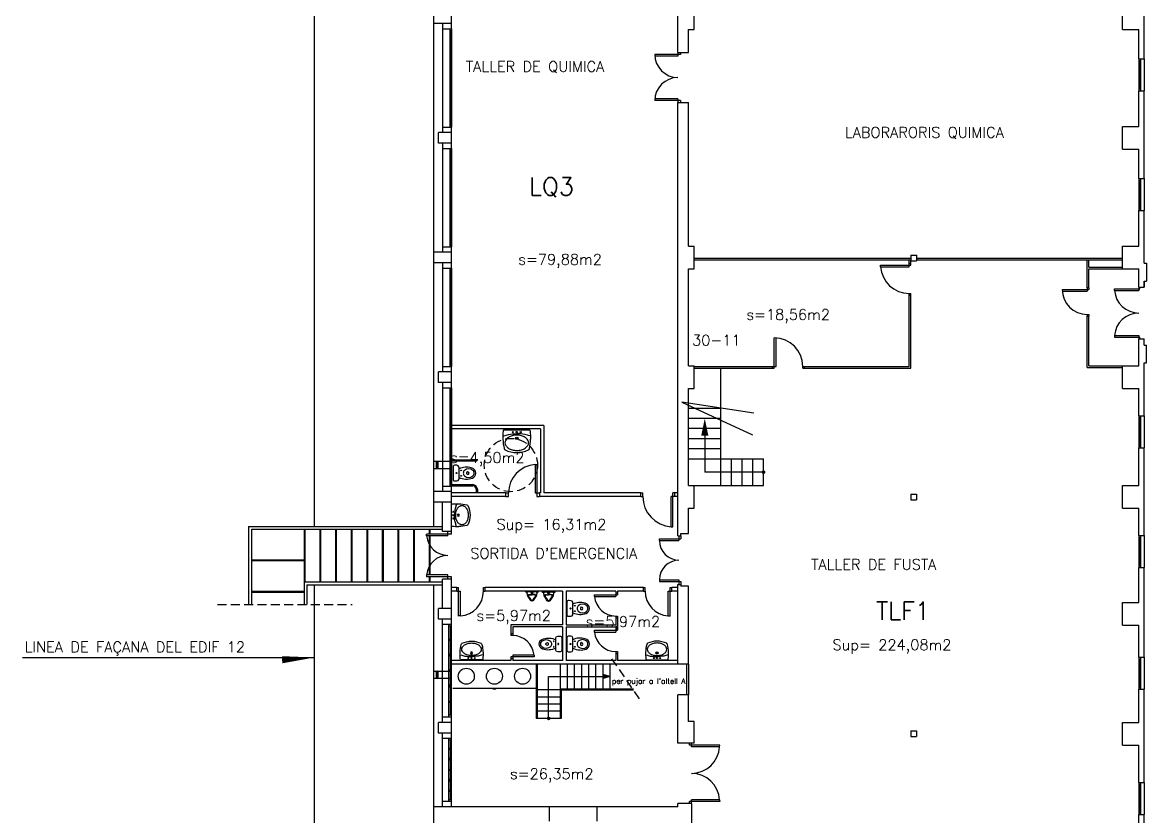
# Model space of a CAD drawing. Extents: x 546 to 754, y 37 to 203.
# Drawn here: x 721.94 to 753.56, y 60.75 to 83.08 of the extents above; entities that cross this region are included whole.
import ezdxf

# ---------------------------------------------------------------- set-up
doc = ezdxf.new("R2010")
doc.units = 0
doc.header["$MEASUREMENT"] = 0
doc.linetypes.add('CONTINUA', pattern=[0])
doc.linetypes.add('RAYITAS', pattern=[0.375, 0.25, -0.125])
doc.layers.get('0').update_dxf_attribs({"linetype": 'CONTINUOUS'})
for name, color, linetype in [('ESCA', 4, 'CONTINUOUS'), ('MURO', 1, 'CONTINUOUS'), ('PILA', 6, 'CONTINUOUS'), ('PUER', 5, 'CONTINUOUS'), ('SANI', 4, 'CONTINUOUS'), ('SUP', 7, 'CONTINUOUS'), ('TABI', 3, 'CONTINUOUS'), ('TEXT', 7, 'CONTINUOUS'), ('VENT', 2, 'CONTINUOUS')]:
    doc.layers.add(name, color=color, linetype=linetype)
doc.styles.add('ROMANS8', font='simplex.shx')
doc.styles.add('SIMPLEX', font='simplex.shx')
doc.styles.add('SIMPLEX8', font='simplex.shx')
doc.styles.get("Standard").update_dxf_attribs({"font": 'simplex.shx'})

# ---------------------------------------------------------------- blocks, each defined once
blk = doc.blocks.new('SANLH075')
blk.add_line((0.334, 0), (-0.334, 0))
at = {"linetype": 'CONTINUA'}
for points in [[(-0.328, -0.15, -0.046871), (-0.208, -0.115, -0.04674), (0, -0.095, -0.04674)], [(0.328, -0.15, 0.046871), (0.208, -0.115, 0.04674), (0, -0.095, 0.04674)]]:
    blk.add_lwpolyline(points, format="xyb", dxfattribs=at)
blk.add_lwpolyline([(0.3, -0.323, 0.143515), (0.279, -0.254, 0.107177), (0.212, -0.186, 0.078184), (0.119, -0.145, 0.065457), (0, -0.129, 0.065457), (-0.119, -0.145, 0.078184), (-0.212, -0.186, 0.107177), (-0.279, -0.254, 0.143515), (-0.3, -0.323, 0.143515), (-0.279, -0.392, 0.107177), (-0.212, -0.46, 0.078184), (-0.119, -0.501, 0.065457), (0, -0.516, 0.065457), (0.119, -0.501, 0.078184), (0.212, -0.46, 0.107177), (0.279, -0.392, 0.143515)], format="xyb", close=True, dxfattribs=at)
for centre, radius in [((-0.1, -0.053), 0.015), ((0, -0.21), 0.0334), ((0, -0.21), 0.023), ((0, -0.053), 0.0175), ((0.1, -0.053), 0.015)]:
    blk.add_circle(centre, radius, dxfattribs=at)
for centre, radius, start, end in [((1.262, -0.181), 1.616, 174.5273, 181.7891), ((0.773, -0.196), 1.126, 181.7891, 194.0857), ((-0.302, -0.031), 0.0444, 135.4706, 174.5273), ((-0.773, -0.196), 1.126, 345.9143, 358.2109), ((0.302, -0.031), 0.0444, 5.4727, 44.5294), ((-1.262, -0.181), 1.616, 358.2109, 5.4727), ((-0.264, -0.458), 0.0565, 192.4343, 236.2242), ((0, 0.131), 0.702, 245.0753, 294.9247), ((0.264, -0.458), 0.0565, 303.7758, 347.5657)]:
    blk.add_arc(centre, radius, start, end, dxfattribs=at)
blk = doc.blocks.new('SANIA045')
blk.add_lwpolyline([(-0.176, -0.001, 0.467994), (-0.22, -0.062), (-0.219, -0.11, 0.362266), (-0.177, -0.168, 0.003061), (-0.12, -0.17, 0.200943), (-0.14, -0.545, 0.287945), (0, -0.64, 0.345667), (0.15, -0.513, 0.183095), (0.12, -0.17, 0.003061), (0.177, -0.168, 0.362197), (0.219, -0.11), (0.22, -0.062, 0.467968), (0.176, -0.001), (0, 0), (-0.176, -0.001)], format="xyb", close=True)
for centre, radius in [((-0.077, -0.228), 0.01), ((0, -0.101), 0.015), ((0, -0.101), 0.015), ((0.077, -0.228), 0.01)]:
    blk.add_circle(centre, radius)
for centre, radius, start, end in [((0.048, 4.524), 4.697, 267.947, 269.4107), ((0.004, -0.404), 0.115, 91.7437, 134.6177), ((-0.048, 4.524), 4.697, 270.5893, 272.0531), ((-0.004, -0.404), 0.115, 45.3823, 88.2563), ((0.056, -0.442), 0.179, 137.9157, 221.6581), ((0.003, -0.483), 0.113, 224.1157, 268.6031), ((-0.007, -0.416), 0.0338, 116.4439, 162.0713), ((0.004, -0.409), 0.0434, 175.6422, 265.2374), ((0.012, -0.499), 0.118, 95.6646, 106.8515), ((-0.012, -0.499), 0.118, 73.1485, 84.3354), ((-0.004, -0.409), 0.0434, 274.7626, 4.3578), ((-0.003, -0.483), 0.113, 271.3969, 315.8843), ((0.007, -0.416), 0.0338, 17.9287, 63.5561), ((-0.056, -0.442), 0.179, 318.3419, 42.0843)]:
    blk.add_arc(centre, radius, start, end)
blk.add_attdef('CODIGO', (-0.009, -0.013), '', height=0.000001)
blk = doc.blocks.new('012306')
for p, q in [((-0.115, -0.02), (-0.144, -0.02)), ((-0.085, -0.086), (0, -0.086)), ((-0.07, -0.089), (0, -0.089)), ((-0.03, -0.224), (-0.027, -0.23)), ((0.085, -0.086), (0, -0.086)), ((0.07, -0.089), (0, -0.089)), ((0.03, -0.224), (0.027, -0.23)), ((0.144, -0.02), (0.115, -0.02)), ((0.144, -0.02), (0.141, -0.021))]:
    blk.add_line(p, q)
blk.add_lwpolyline([(0.141, -0.021, 0.380597), (0.135, -0.033, -0.047398), (0.119, -0.129, -0.115823), (0.112, -0.143, 0.053903), (0.04, -0.25, -0.250164), (0, -0.27, -0.250164), (-0.04, -0.25, 0.053903), (-0.112, -0.143, -0.115823), (-0.119, -0.129, -0.047398), (-0.135, -0.033, 0.380597), (-0.141, -0.021), (-0.144, -0.02), (-0.172, -0.02), (-0.172, 0), (0, 0), (0.172, 0), (0.172, -0.02), (0.144, -0.02)], format="xyb")
for centre, radius, start, end in [((-0.085, -0.121), 0.0355, 90, 191.9125), ((0.379, 0.004), 0.515, 194.94, 195.3873), ((-0.07, -0.119), 0.0303, 90, 214.9094), ((-0.289, -0.349), 0.288, 25.8844, 47.6494), ((0, -0.045), 0.0308, 90, 270), ((-0.001, -0.223), 0.0274, 196.6079, 272.0481), ((0, -0.045), 0.02, 90, 270), ((0, -0.045), 0.0112, 90, 270), ((0, -0.045), 0.0308, 270, 90), ((0, -0.045), 0.02, 270, 90), ((0, -0.045), 0.0112, 270, 90), ((0.001, -0.223), 0.0274, 267.9519, 343.3921), ((0.289, -0.349), 0.288, 132.3506, 154.1156), ((0.07, -0.119), 0.0303, 325.0906, 90), ((0.085, -0.121), 0.0355, 348.0875, 90), ((-0.379, 0.004), 0.515, 344.6127, 345.06)]:
    blk.add_arc(centre, radius, start, end)

msp = doc.modelspace()

# ---------------------------------------------------------------- linework, layer by layer
for p, q in [((733.505, 70.74), (734.005, 70.74)), ((733.505, 70.54), (734.005, 70.54)), ((733.571, 70.74), (733.571, 70.54)), ((733.619, 70.64), (733.573, 70.64)), ((733.619, 70.74), (733.619, 70.54)), ((733.505, 64.84), (734.005, 64.84)), ((733.571, 64.84), (733.571, 64.64)), ((733.619, 64.84), (733.619, 64.64)), ((733.505, 64.64), (734.005, 64.64)), ((733.619, 64.74), (733.573, 64.74))]:
    msp.add_line(p, q)
for points in [[(733.596, 70.74, 0.228925), (733.591, 70.737, 0.088517), (733.584, 70.725, 0.045579), (733.581, 70.71, 0.03383), (733.579, 70.69, 0.03383), (733.581, 70.669, 0.045579), (733.584, 70.654, 0.088517), (733.591, 70.642, 0.228925), (733.596, 70.64, 0.228925), (733.601, 70.642, 0.088517), (733.607, 70.654, 0.045579), (733.611, 70.669, 0.03383), (733.612, 70.69, 0.03383), (733.611, 70.71, 0.045579), (733.607, 70.725, 0.088517), (733.601, 70.737, 0.228925)], [(733.596, 70.54, -0.228925), (733.591, 70.542, -0.088517), (733.584, 70.554, -0.045579), (733.581, 70.569, -0.03383), (733.579, 70.59, -0.03383), (733.581, 70.61, -0.045579), (733.584, 70.625, -0.088517), (733.591, 70.637, -0.228925), (733.596, 70.64, -0.228925), (733.601, 70.637, -0.088517), (733.607, 70.625, -0.045579), (733.611, 70.61, -0.03383), (733.612, 70.59, -0.03383), (733.611, 70.569, -0.045579), (733.607, 70.554, -0.088517), (733.601, 70.542, -0.228925)], [(733.596, 64.84, 0.228925), (733.591, 64.837, 0.088517), (733.584, 64.825, 0.045579), (733.581, 64.81, 0.03383), (733.579, 64.79, 0.03383), (733.581, 64.769, 0.045579), (733.584, 64.754, 0.088517), (733.591, 64.742, 0.228925), (733.596, 64.74, 0.228925), (733.601, 64.742, 0.088517), (733.607, 64.754, 0.045579), (733.611, 64.769, 0.03383), (733.612, 64.79, 0.03383), (733.611, 64.81, 0.045579), (733.607, 64.825, 0.088517), (733.601, 64.837, 0.228925)], [(733.596, 64.64, -0.228925), (733.591, 64.642, -0.088517), (733.584, 64.654, -0.045579), (733.581, 64.669, -0.03383), (733.579, 64.69, -0.03383), (733.581, 64.71, -0.045579), (733.584, 64.725, -0.088517), (733.591, 64.737, -0.228925), (733.596, 64.74, -0.228925), (733.601, 64.737, -0.088517), (733.607, 64.725, -0.045579), (733.611, 64.71, -0.03383), (733.612, 64.69, -0.03383), (733.611, 64.669, -0.045579), (733.607, 64.654, -0.088517), (733.601, 64.642, -0.228925)]]:
    msp.add_lwpolyline(points, format="xyb", close=True)
at = {"layer": 'ESCA'}
for p, q in [((741.585, 70.06), (741.585, 73.36)), ((740.489, 72.405), (742.476, 71.481)), ((742.512, 72.097), (740.489, 72.405)), ((741.585, 72.226), (740.675, 72.226)), ((741.585, 71.943), (740.675, 71.943)), ((741.585, 71.66), (740.675, 71.66)), ((741.13, 71.66), (741.13, 70.435)), ((741.585, 71.376), (740.675, 71.376)), ((741.585, 71.093), (740.675, 71.093)), ((740.675, 70.81), (742.785, 70.81)), ((741.885, 70.06), (741.885, 70.81)), ((742.185, 70.06), (742.185, 70.81)), ((742.485, 70.06), (742.485, 70.81)), ((742.785, 70.06), (742.785, 70.81)), ((742.785, 70.435), (741.13, 70.435)), ((740.835, 70.06), (742.785, 70.06)), ((728.3, 68.91), (733.755, 68.91)), ((728.3, 68.91), (728.3, 66.718)), ((728.38, 68.83), (733.755, 68.83)), ((728.38, 68.83), (728.38, 66.718)), ((729.86, 68.83), (729.86, 67.35)), ((729.88, 68.83), (729.88, 67.35)), ((730.3, 68.83), (730.3, 67.35)), ((730.32, 68.83), (730.32, 67.35)), ((730.74, 68.83), (730.74, 67.35)), ((730.76, 68.83), (730.76, 67.35)), ((731.18, 68.83), (731.18, 67.35)), ((731.2, 68.83), (731.2, 67.35)), ((731.62, 68.83), (731.62, 67.35)), ((731.64, 68.83), (731.64, 67.35)), ((732.06, 68.83), (732.06, 67.35)), ((732.08, 68.83), (732.08, 67.35)), ((732.5, 68.83), (732.5, 67.35)), ((732.52, 68.83), (732.52, 67.35)), ((732.94, 68.83), (732.94, 67.35)), ((732.96, 68.83), (732.96, 67.35)), ((733.38, 68.83), (733.38, 68.695)), ((733.38, 68.645), (733.38, 67.545)), ((733.4, 68.83), (733.4, 68.695)), ((733.4, 68.645), (733.4, 67.545)), ((728.38, 67.967), (729.86, 67.967)), ((728.38, 67.947), (729.86, 67.947)), ((728.38, 67.947), (729.86, 67.947)), ((729.86, 67.35), (733.755, 67.35)), ((729.86, 67.35), (729.86, 66.718)), ((733.38, 67.495), (733.38, 67.35)), ((733.4, 67.495), (733.4, 67.35)), ((728.38, 67.085), (729.86, 67.085)), ((728.38, 67.065), (729.86, 67.065)), ((729.94, 67.27), (733.755, 67.27)), ((729.94, 67.27), (729.94, 66.718)), ((736.389, 65.04), (736.389, 63.51)), ((736.419, 65.04), (736.419, 63.51)), ((737.059, 65.04), (737.059, 64.34)), ((737.259, 65.04), (737.259, 64.34)), ((737.459, 65.04), (737.459, 64.34)), ((737.659, 65.04), (737.659, 64.34)), ((737.859, 65.04), (737.859, 64.34)), ((738.059, 65.04), (738.059, 64.34)), ((738.259, 65.04), (738.259, 64.34)), ((738.459, 65.04), (738.459, 64.34)), ((736.739, 63.51), (736.739, 64.69)), ((736.739, 64.69), (738.273, 64.69)), ((738.459, 64.69), (738.273, 64.75)), ((738.273, 64.75), (738.273, 64.629)), ((738.459, 64.69), (738.273, 64.629)), ((737.059, 64.31), (736.419, 64.31)), ((737.059, 64.34), (737.059, 63.51)), ((737.059, 64.34), (739.123, 64.34)), ((737.089, 64.31), (739.123, 64.31)), ((737.089, 64.31), (737.089, 63.51)), ((737.059, 64.11), (736.419, 64.11)), ((737.059, 63.91), (736.419, 63.91)), ((737.059, 63.71), (736.419, 63.71)), ((737.089, 63.51), (736.389, 63.51))]:
    msp.add_line(p, q, dxfattribs=at)
at = {"layer": 'ESCA', "linetype": 'RAYITAS'}
for p, q in [((727.427, 66.718), (731.211, 66.718)), ((739.296, 64.059), (738.453, 65.279))]:
    msp.add_line(p, q, dxfattribs=at)
at = {"layer": 'ESCA'}
msp.add_lwpolyline([(741.13, 71.943, 0, 0.2, 0), (741.13, 71.463, 0.2, 0.2, 0)], format="xyseb", dxfattribs=at)
at = {"layer": 'ESCA', "const_width": 0.05}
for points in [[(742.76, 70.435, 1), (742.81, 70.435, 1)], [(736.714, 63.51, 1), (736.764, 63.51, 1)]]:
    msp.add_lwpolyline(points, format="xyb", close=True, dxfattribs=at)
at = {"layer": 'ESCA'}
msp.add_solid([(738.273, 64.75), (738.273, 64.629), (738.459, 64.69)], dxfattribs=at)
at = {"layer": 'MURO'}
for p, q in [((730.155, 68.92), (730.155, 104.761)), ((733.505, 68.91), (733.505, 104.31)), ((740.375, 82.232), (740.375, 87.485)), ((753.485, 82.06), (753.485, 84.52)), ((734.005, 82.9), (734.005, 83.5)), ((740.835, 82.88), (740.835, 83.52)), ((752.875, 82.88), (752.875, 83.52)), ((734.005, 83.05), (733.505, 83.05)), ((733.755, 83.05), (733.755, 82.9)), ((733.755, 82.9), (734.005, 82.9)), ((740.675, 82.232), (740.675, 82.88)), ((740.675, 82.88), (740.835, 82.88)), ((752.875, 82.88), (753.335, 82.88)), ((753.335, 82.06), (753.335, 82.88)), ((740.375, 82.232), (740.675, 82.232)), ((753.335, 82.06), (753.485, 82.06)), ((753.335, 80.155), (753.335, 81.16)), ((753.335, 81.16), (753.485, 81.16)), ((753.485, 78.69), (753.485, 81.16)), ((740.375, 80.832), (740.675, 80.832)), ((740.375, 68.64), (740.375, 80.832)), ((740.675, 76.79), (740.675, 80.832)), ((733.755, 80.135), (734.005, 80.135)), ((733.755, 80.135), (733.755, 79.985)), ((734.005, 79.535), (734.005, 80.135)), ((752.875, 79.515), (752.875, 80.155)), ((752.875, 80.155), (753.335, 80.155)), ((733.645, 79.685), (733.645, 79.985)), ((734.005, 79.985), (733.645, 79.985)), ((734.005, 79.685), (733.645, 79.685)), ((733.755, 79.685), (733.755, 79.535)), ((733.755, 79.535), (734.005, 79.535)), ((752.875, 79.515), (753.335, 79.515)), ((753.335, 78.69), (753.335, 79.515)), ((753.335, 78.69), (753.485, 78.69)), ((753.335, 76.79), (753.335, 77.79)), ((753.335, 77.79), (753.485, 77.79)), ((753.485, 76.31), (753.485, 77.79)), ((734.005, 76.62), (733.505, 76.62)), ((733.755, 76.77), (734.005, 76.77)), ((733.755, 76.77), (733.755, 76.62)), ((734.005, 76.17), (734.005, 76.77)), ((740.675, 76.79), (740.835, 76.79)), ((740.835, 76.15), (740.835, 76.79)), ((752.875, 76.15), (752.875, 76.79)), ((752.875, 76.79), (753.335, 76.79)), ((734.005, 76.32), (733.505, 76.32)), ((733.755, 76.32), (733.755, 76.17)), ((753.485, 76.31), (753.555, 76.31)), ((753.555, 76.31), (753.555, 75.81)), ((733.755, 76.17), (734.005, 76.17)), ((740.675, 73.425), (740.675, 76.15)), ((740.675, 76.15), (740.835, 76.15)), ((752.875, 76.15), (753.335, 76.15)), ((753.335, 75.64), (753.335, 76.15)), ((753.335, 75.64), (753.485, 75.64)), ((753.485, 75.64), (753.485, 75.81)), ((753.485, 75.81), (753.555, 75.81)), ((753.485, 75.81), (753.485, 75.64)), ((753.335, 73.425), (753.335, 74.18)), ((753.335, 74.18), (753.485, 74.18)), ((753.485, 74.01), (753.485, 74.18)), ((753.485, 74.01), (753.555, 74.01)), ((753.555, 73.51), (753.555, 74.01)), ((733.755, 73.405), (733.755, 73.255)), ((733.755, 73.405), (734.005, 73.405)), ((734.005, 72.805), (734.005, 73.405)), ((740.675, 73.425), (740.835, 73.425)), ((740.835, 72.785), (740.835, 73.425)), ((752.875, 72.785), (752.875, 73.425)), ((752.875, 73.425), (753.335, 73.425)), ((753.485, 72.02), (753.485, 73.51)), ((753.485, 73.51), (753.555, 73.51)), ((733.645, 72.955), (733.645, 73.255)), ((734.005, 73.255), (733.645, 73.255)), ((734.005, 73.255), (733.645, 73.255)), ((734.005, 72.955), (733.645, 72.955)), ((733.755, 72.955), (733.755, 72.805)), ((733.755, 72.805), (734.005, 72.805)), ((740.675, 70.06), (740.675, 72.785)), ((740.675, 72.785), (740.835, 72.785)), ((752.875, 72.785), (753.335, 72.785)), ((753.335, 72.02), (753.335, 72.785)), ((753.335, 72.02), (753.485, 72.02)), ((753.335, 70.06), (753.335, 71.12)), ((753.335, 71.12), (753.485, 71.12)), ((753.485, 68.65), (753.485, 71.12)), ((734.005, 69.89), (733.505, 69.89)), ((734.005, 69.89), (733.645, 69.89)), ((734.005, 69.89), (733.645, 69.89)), ((733.755, 70.04), (733.755, 69.89)), ((733.755, 70.04), (734.005, 70.04)), ((734.005, 68.765), (734.005, 70.04)), ((740.675, 70.06), (740.835, 70.06)), ((740.835, 69.42), (740.835, 70.06)), ((752.875, 70.06), (753.335, 70.06)), ((752.875, 69.42), (752.875, 70.06)), ((734.005, 69.59), (733.505, 69.59)), ((733.755, 68.765), (733.755, 69.59)), ((740.675, 68.71), (740.675, 69.42)), ((740.675, 69.42), (740.835, 69.42)), ((752.875, 69.42), (753.335, 69.42)), ((753.335, 68.65), (753.335, 69.42)), ((734.005, 68.765), (733.755, 68.765)), ((740.375, 68.64), (740.455, 68.64)), ((740.455, 68.71), (740.675, 68.71)), ((740.455, 68.64), (740.455, 68.71)), ((753.335, 68.65), (753.485, 68.65)), ((753.335, 66.77), (753.335, 67.75)), ((753.335, 67.75), (753.485, 67.75)), ((753.485, 65.23), (753.485, 67.75)), ((733.755, 66.6), (733.755, 67.425)), ((734.005, 67.425), (733.755, 67.425)), ((734.005, 66.15), (734.005, 67.425)), ((730.155, 59.953), (730.155, 67.27)), ((733.505, 61.025), (733.505, 67.27)), ((740.375, 65.04), (740.375, 67.28)), ((740.375, 67.28), (740.455, 67.28)), ((740.455, 67.28), (740.455, 67.225)), ((740.675, 67.225), (740.455, 67.225)), ((740.675, 65.04), (740.675, 67.225)), ((752.875, 66.13), (752.875, 66.77)), ((752.875, 66.77), (753.335, 66.77)), ((734.005, 66.6), (733.645, 66.6)), ((733.645, 66.3), (733.645, 66.6)), ((734.005, 66.3), (733.645, 66.3)), ((733.755, 66.15), (733.755, 66.3)), ((734.005, 66.15), (733.755, 66.15)), ((752.875, 66.13), (753.335, 66.13)), ((753.335, 65.23), (753.335, 66.13)), ((753.335, 65.23), (753.485, 65.23)), ((740.675, 65.039), (740.375, 65.039)), ((753.335, 63.4), (753.335, 64.33)), ((753.335, 64.33), (753.485, 64.33)), ((753.485, 61.71), (753.485, 64.33)), ((740.375, 62.81), (740.375, 64.175)), ((740.675, 64.175), (740.375, 64.175)), ((740.675, 63.42), (740.675, 64.175)), ((733.755, 63.4), (733.755, 63.55)), ((734.005, 63.55), (733.755, 63.55)), ((734.005, 62.95), (734.005, 63.55)), ((734.005, 63.4), (733.645, 63.4)), ((733.645, 63.1), (733.645, 63.4)), ((740.835, 63.42), (740.675, 63.42)), ((740.835, 62.81), (740.835, 63.42)), ((752.875, 62.76), (752.875, 63.4)), ((752.875, 63.4), (753.335, 63.4)), ((734.005, 63.1), (733.645, 63.1)), ((733.755, 62.95), (733.755, 63.1)), ((734.005, 62.95), (733.755, 62.95)), ((740.835, 62.81), (740.375, 62.81)), ((752.875, 62.76), (753.335, 62.76)), ((753.335, 61.71), (753.335, 62.76)), ((753.335, 61.71), (753.485, 61.71)), ((733.505, 57.51), (733.505, 61.025)), ((736.755, 61.025), (733.505, 61.025)), ((734.005, 61.175), (733.755, 61.175)), ((733.755, 61.025), (733.755, 61.175)), ((734.005, 61.025), (734.005, 61.175)), ((740.375, 61.025), (738.095, 61.025)), ((740.375, 61.025), (740.375, 61.12)), ((740.755, 61.12), (740.375, 61.12)), ((740.755, 61.12), (740.755, 55.98)), ((753.335, 59.69), (753.335, 60.81)), ((753.335, 60.81), (753.485, 60.81)), ((753.485, 58.1), (753.485, 60.81))]:
    msp.add_line(p, q, dxfattribs=at)
at = {"layer": 'MURO', "linetype": 'Continuous'}
for p, q in [((736.755, 61.025), (736.755, 60.625)), ((738.095, 61.025), (738.095, 60.625))]:
    msp.add_line(p, q, dxfattribs=at)
at = {"layer": 'PILA'}
for p, q in [((746.925, 76.54), (746.925, 76.38)), ((746.925, 76.54), (747.085, 76.54)), ((747.085, 76.54), (747.085, 76.38)), ((746.925, 76.38), (747.085, 76.38)), ((746.925, 69.82), (746.925, 69.66)), ((746.925, 69.82), (747.085, 69.82)), ((746.925, 69.66), (747.085, 69.66)), ((747.085, 69.82), (747.085, 69.66)), ((746.925, 63.16), (746.925, 63)), ((746.925, 63.16), (747.085, 63.16)), ((746.925, 63), (747.085, 63)), ((747.085, 63.16), (747.085, 63))]:
    msp.add_line(p, q, dxfattribs=at)
at = {"layer": 'PUER'}
for p, q in [((740.375, 82.232), (740.375, 82.132)), ((740.445, 82.232), (740.445, 82.182)), ((740.445, 82.182), (739.725, 82.182)), ((740.375, 82.132), (739.727, 82.132)), ((740.445, 80.882), (739.725, 80.882)), ((740.375, 80.932), (739.727, 80.932)), ((740.375, 80.932), (740.375, 80.832)), ((740.445, 80.882), (740.445, 80.832)), ((746.077, 76.26), (746.925, 76.26)), ((746.077, 76.21), (746.077, 76.26)), ((746.077, 76.21), (746.875, 76.21)), ((746.875, 76.31), (746.925, 76.31)), ((746.875, 76.21), (746.875, 76.31)), ((746.925, 76.26), (746.925, 76.31)), ((751.186, 75.57), (751.936, 75.57)), ((751.886, 75.62), (751.886, 75.52)), ((751.936, 75.62), (751.936, 75.57)), ((752.657, 75.59), (753.365, 75.59)), ((752.657, 75.54), (752.657, 75.59)), ((753.335, 75.64), (753.335, 75.54)), ((753.365, 75.59), (753.365, 75.64)), ((746.875, 75.46), (746.925, 75.46)), ((746.875, 75.41), (746.875, 75.46)), ((746.875, 75.41), (746.925, 75.41)), ((746.925, 75.41), (746.925, 75.46)), ((751.188, 75.52), (751.886, 75.52)), ((752.657, 75.54), (753.335, 75.54)), ((751.886, 74.87), (751.936, 74.87)), ((751.886, 74.87), (751.886, 74.82)), ((751.936, 74.87), (751.936, 74.82)), ((743.085, 73.36), (743.085, 74.21)), ((743.135, 73.41), (743.135, 74.208)), ((752.655, 74.23), (753.365, 74.23)), ((752.657, 74.28), (753.335, 74.28)), ((752.657, 74.28), (752.657, 74.23)), ((753.335, 74.28), (753.335, 74.18)), ((753.365, 74.18), (753.365, 74.23)), ((743.035, 73.36), (743.035, 73.41)), ((743.035, 73.41), (743.135, 73.41)), ((743.035, 73.36), (743.085, 73.36)), ((743.885, 73.36), (743.885, 73.41)), ((743.885, 73.41), (743.931, 73.41)), ((743.885, 73.36), (743.935, 73.36)), ((743.935, 73.36), (743.935, 73.41)), ((736.36, 70.648), (736.36, 69.85)), ((736.36, 70.648), (736.41, 70.648)), ((736.41, 70.648), (736.41, 69.75)), ((735.535, 69.85), (735.61, 69.85)), ((735.535, 69.75), (735.61, 69.75)), ((735.61, 69.75), (735.61, 69.85)), ((736.36, 69.85), (736.485, 69.85)), ((736.41, 69.75), (736.485, 69.75)), ((739.336, 69.85), (739.386, 69.85)), ((739.336, 69.75), (739.386, 69.75)), ((739.386, 69.75), (739.386, 69.85)), ((740.286, 69.75), (740.186, 69.75)), ((740.186, 68.901), (740.186, 69.75)), ((740.286, 69.85), (740.236, 69.85)), ((740.236, 68.9), (740.236, 69.85)), ((734.005, 68.695), (733.307, 68.695)), ((733.307, 68.645), (733.307, 68.695)), ((733.905, 68.645), (733.905, 68.765)), ((734.005, 68.695), (734.005, 68.765)), ((740.186, 68.901), (740.231, 68.901)), ((740.405, 68.64), (740.405, 68.51)), ((740.455, 68.64), (740.455, 68.56)), ((739.855, 68.56), (740.455, 68.56)), ((739.855, 68.51), (739.855, 68.56)), ((739.855, 68.51), (740.405, 68.51)), ((733.307, 67.545), (733.307, 67.495)), ((734.005, 67.495), (733.307, 67.495)), ((733.905, 67.425), (733.905, 67.545)), ((734.005, 67.425), (734.005, 67.495)), ((739.855, 67.41), (740.405, 67.41)), ((739.855, 67.41), (739.855, 67.36)), ((739.855, 67.36), (740.455, 67.36)), ((740.405, 67.41), (740.405, 67.28)), ((740.455, 67.36), (740.455, 67.28)), ((734.155, 67.19), (734.205, 67.19)), ((734.155, 67.09), (734.255, 67.09)), ((734.205, 66.39), (734.205, 67.19)), ((734.255, 66.391), (734.255, 67.09)), ((734.905, 67.19), (734.955, 67.19)), ((734.905, 67.09), (734.905, 67.19)), ((734.905, 67.09), (734.955, 67.09)), ((738.629, 67.04), (738.629, 66.94)), ((738.679, 67.04), (738.679, 66.99)), ((739.403, 67.19), (739.453, 67.19)), ((739.403, 67.09), (739.453, 67.09)), ((739.453, 67.09), (739.453, 67.19)), ((740.103, 67.09), (740.203, 67.09)), ((740.103, 66.391), (740.103, 67.09)), ((740.153, 67.19), (740.203, 67.19)), ((740.153, 66.39), (740.153, 67.19)), ((738.029, 66.99), (738.679, 66.99)), ((738.031, 66.94), (738.031, 66.99)), ((738.031, 66.94), (738.629, 66.94)), ((734.255, 66.391), (734.205, 66.391)), ((738.629, 66.39), (738.629, 66.34)), ((738.629, 66.39), (738.679, 66.39)), ((738.679, 66.39), (738.679, 66.34)), ((740.103, 66.391), (740.153, 66.391)), ((735.679, 65.89), (735.679, 65.84)), ((735.729, 65.84), (735.679, 65.84)), ((735.729, 65.89), (735.729, 65.84)), ((738.029, 65.99), (738.679, 65.99)), ((738.031, 65.94), (738.031, 65.99)), ((738.031, 65.94), (738.629, 65.94)), ((738.629, 66.04), (738.629, 65.94)), ((738.679, 66.04), (738.679, 65.99)), ((735.679, 65.24), (735.679, 65.19)), ((736.327, 65.24), (735.679, 65.24)), ((735.729, 65.29), (735.729, 65.19)), ((736.327, 65.29), (735.729, 65.29)), ((736.327, 65.29), (736.327, 65.24)), ((738.629, 65.39), (738.679, 65.39)), ((738.629, 65.39), (738.629, 65.34)), ((738.679, 65.39), (738.679, 65.34)), ((740.705, 62.76), (740.705, 62.81)), ((741.55, 62.76), (740.705, 62.76)), ((740.755, 62.71), (740.755, 62.81)), ((741.548, 62.71), (740.755, 62.71)), ((741.548, 62.71), (741.55, 62.76)), ((740.705, 61.12), (740.705, 61.17)), ((741.55, 61.17), (740.705, 61.17)), ((740.755, 61.12), (740.755, 61.22)), ((741.548, 61.22), (740.755, 61.22)), ((741.548, 61.22), (741.55, 61.17))]:
    msp.add_line(p, q, dxfattribs=at)
at = {"layer": 'PUER', "color": 5}
for p, q in [((733.905, 68.645), (733.307, 68.645)), ((733.905, 67.545), (733.307, 67.545))]:
    msp.add_line(p, q, dxfattribs=at)
at = {"layer": 'PUER'}
for centre, radius, start, end in [((740.375, 82.182), 0.65, 180, 270), ((740.375, 80.882), 0.65, 90, 180), ((746.875, 76.26), 0.8, 183.5833, 270), ((751.886, 75.57), 0.7, 180, 270), ((753.335, 75.59), 0.68, 184.2167, 270), ((753.335, 74.23), 0.68, 90, 175.7833), ((743.085, 73.41), 0.8, 0, 90), ((736.41, 69.85), 0.8, 93.5833, 180), ((740.236, 69.75), 0.85, 180, 266.6277), ((733.905, 68.695), 0.6, 184.7802, 270), ((740.405, 68.51), 0.55, 180, 270), ((733.905, 67.495), 0.6, 90, 175.2198), ((740.405, 67.41), 0.55, 90, 180), ((734.205, 67.09), 0.7, 274.096, 0), ((740.153, 67.09), 0.7, 180, 265.904), ((738.629, 66.99), 0.6, 184.7802, 270), ((735.729, 65.24), 0.6, 4.7802, 90), ((738.629, 65.99), 0.6, 184.7802, 270), ((740.755, 62.76), 0.795, 270, 356.3941), ((740.755, 61.17), 0.795, 3.6059, 90)]:
    msp.add_arc(centre, radius, start, end, dxfattribs=at)
at = {"layer": 'SANI'}
for p, q in [((734.005, 70.786), (734.719, 70.786)), ((734.005, 70.756), (734.719, 70.756)), ((734.005, 70.084), (734.603, 70.084)), ((734.005, 70.054), (734.603, 70.054)), ((734.703, 69.954), (734.703, 69.85)), ((734.733, 69.954), (734.733, 69.85))]:
    msp.add_line(p, q, dxfattribs=at)
for centre, radius, start in [((734.719, 70.771), 0.015, 270), ((734.603, 69.954), 0.13, 0), ((734.603, 69.954), 0.1, 0)]:
    msp.add_arc(centre, radius, start, 90, dxfattribs=at)
at = {"layer": 'TABI'}
for p, q in [((740.835, 76.45), (746.925, 76.45)), ((740.835, 76.41), (746.925, 76.41)), ((746.875, 76.31), (746.875, 76.41)), ((746.925, 76.31), (746.925, 76.38)), ((747.085, 76.45), (752.875, 76.45)), ((747.085, 76.41), (752.875, 76.41)), ((751.886, 75.62), (751.886, 76.41)), ((751.936, 76.2), (751.936, 76.41)), ((751.936, 76.2), (752.875, 76.2)), ((751.936, 75.62), (751.936, 76.15)), ((751.936, 76.15), (752.875, 76.15)), ((751.936, 75.62), (751.886, 75.62)), ((746.875, 73.41), (746.875, 75.41)), ((746.925, 73.36), (746.925, 75.41)), ((751.886, 73.375), (751.886, 74.82)), ((751.886, 74.82), (751.936, 74.82)), ((751.936, 73.425), (751.936, 74.82)), ((740.835, 73.41), (743.035, 73.41)), ((740.835, 73.36), (743.035, 73.36)), ((743.935, 73.41), (746.875, 73.41)), ((743.935, 73.36), (746.925, 73.36)), ((751.886, 73.375), (752.875, 73.375)), ((751.936, 73.425), (752.875, 73.425)), ((736.605, 71.75), (734.005, 71.75)), ((736.505, 71.65), (734.005, 71.65)), ((736.505, 71.65), (736.505, 69.85)), ((736.605, 71.75), (736.605, 69.85)), ((735.535, 69.85), (734.005, 69.85)), ((735.535, 69.75), (734.005, 69.75)), ((735.535, 69.75), (735.535, 69.85)), ((736.505, 69.85), (736.485, 69.85)), ((736.485, 69.85), (736.485, 69.75)), ((739.336, 69.75), (736.485, 69.75)), ((739.336, 69.85), (736.605, 69.85)), ((739.336, 69.75), (739.336, 69.85)), ((740.286, 69.75), (740.286, 69.85)), ((740.375, 69.85), (740.286, 69.85)), ((740.375, 69.75), (740.286, 69.75)), ((740.375, 69.75), (740.286, 69.75)), ((734.155, 67.19), (734.005, 67.19)), ((734.155, 67.09), (734.005, 67.09)), ((734.155, 67.09), (734.155, 67.19)), ((739.403, 67.19), (734.955, 67.19)), ((734.955, 67.09), (734.955, 67.19)), ((737.129, 67.09), (734.955, 67.09)), ((737.129, 67.09), (737.129, 66.14)), ((738.629, 67.09), (737.229, 67.09)), ((737.229, 67.09), (737.229, 66.14)), ((738.629, 67.09), (738.629, 67.04)), ((738.629, 67.04), (738.679, 67.04)), ((738.679, 67.09), (738.679, 67.04)), ((739.403, 67.09), (738.679, 67.09)), ((739.403, 67.09), (739.403, 67.19)), ((740.203, 67.09), (740.203, 67.19)), ((740.375, 67.19), (740.203, 67.19)), ((740.375, 67.09), (740.203, 67.09)), ((737.129, 66.14), (735.679, 66.14)), ((735.679, 66.14), (735.679, 65.89)), ((737.129, 66.09), (735.729, 66.09)), ((735.729, 66.09), (735.729, 65.89)), ((737.129, 66.09), (737.129, 65.14)), ((737.229, 66.14), (738.629, 66.14)), ((737.229, 66.09), (737.229, 65.14)), ((737.229, 66.09), (738.629, 66.09)), ((738.629, 66.34), (738.629, 66.14)), ((738.629, 66.34), (738.679, 66.34)), ((738.629, 66.09), (738.629, 66.04)), ((738.679, 66.34), (738.679, 66.04)), ((735.729, 65.89), (735.679, 65.89)), ((738.629, 66.04), (738.679, 66.04)), ((735.679, 65.14), (734.005, 65.14)), ((735.679, 65.19), (735.679, 65.14)), ((735.729, 65.19), (735.679, 65.19)), ((735.729, 65.19), (735.729, 65.14)), ((737.129, 65.14), (735.729, 65.14)), ((738.629, 65.14), (737.229, 65.14)), ((738.629, 65.34), (738.629, 65.14)), ((738.629, 65.34), (738.679, 65.34)), ((738.679, 65.34), (738.679, 65.14)), ((740.375, 65.14), (738.679, 65.14)), ((740.375, 65.04), (734.005, 65.04)), ((740.625, 64.175), (740.625, 65.04)), ((740.675, 65.04), (740.675, 64.175)), ((736.389, 64.35), (734.039, 64.35)), ((735.179, 64.33), (735.179, 64.35)), ((735.249, 64.33), (735.179, 64.33)), ((735.249, 64.33), (735.249, 64.35))]:
    msp.add_line(p, q, dxfattribs=at)
at = {"layer": 'TABI', "color": 4}
msp.add_line((734.005, 68.765), (734.005, 69.233), dxfattribs=at)
at = {"layer": 'TABI', "linetype": 'RAYITAS'}
msp.add_circle((735.676, 70.635), 0.75, dxfattribs=at)
at = {"layer": 'TABI'}
for centre in [(734.423, 64.695), (735.214, 64.695), (736.005, 64.695)]:
    msp.add_circle(centre, 0.225, dxfattribs=at)
at = {"layer": 'TEXT'}
msp.add_line((721.939, 65.225), (730.155, 65.225), dxfattribs=at)
msp.add_lwpolyline([(730.155, 65.225, 0, 0.2, 0), (729.241, 65.16, 0.2, 0.2, 0)], format="xyseb", dxfattribs=at)
at = {"layer": 'VENT'}
for p, q in [((733.755, 82.9), (733.755, 80.135)), ((733.955, 82.9), (733.955, 80.135)), ((733.955, 82.85), (734.005, 82.85)), ((733.98, 82.85), (733.98, 82.454)), ((734.005, 82.9), (734.005, 80.135)), ((734.005, 82.454), (733.955, 82.454)), ((734.005, 82.424), (733.955, 82.424)), ((733.98, 82.424), (733.98, 82.003)), ((734.005, 82.003), (733.955, 82.003)), ((734.005, 81.978), (733.955, 81.978)), ((734.005, 81.953), (733.955, 81.953)), ((733.98, 81.953), (733.98, 81.532)), ((753.335, 82.06), (753.335, 81.16)), ((753.335, 82.01), (753.385, 82.01)), ((753.36, 82.01), (753.36, 81.21)), ((753.385, 82.06), (753.385, 81.16)), ((753.485, 82.06), (753.485, 81.16)), ((734.005, 81.532), (733.955, 81.532)), ((734.005, 81.502), (733.955, 81.502)), ((733.98, 81.502), (733.98, 81.081)), ((734.005, 81.081), (733.955, 81.081)), ((734.005, 81.056), (733.955, 81.056)), ((734.005, 81.031), (733.955, 81.031)), ((733.98, 81.031), (733.98, 80.595)), ((753.335, 81.21), (753.385, 81.21)), ((734.005, 80.595), (733.955, 80.595)), ((734.005, 80.565), (733.955, 80.565)), ((733.98, 80.565), (733.98, 80.185)), ((733.955, 80.185), (734.005, 80.185)), ((733.755, 79.535), (733.755, 76.77)), ((733.955, 79.535), (733.955, 76.77)), ((733.955, 79.485), (734.005, 79.485)), ((733.98, 79.485), (733.98, 79.089)), ((734.005, 79.535), (734.005, 76.77)), ((734.005, 79.089), (733.955, 79.089)), ((734.005, 79.059), (733.955, 79.059)), ((733.98, 79.059), (733.98, 78.638)), ((734.005, 78.638), (733.955, 78.638)), ((734.005, 78.613), (733.955, 78.613)), ((734.005, 78.588), (733.955, 78.588)), ((733.98, 78.588), (733.98, 78.167)), ((753.335, 78.69), (753.335, 77.79)), ((753.335, 78.64), (753.385, 78.64)), ((753.36, 78.64), (753.36, 77.84)), ((753.385, 78.69), (753.385, 77.79)), ((753.485, 78.69), (753.485, 77.79)), ((734.005, 78.167), (733.955, 78.167)), ((734.005, 78.137), (733.955, 78.137)), ((733.98, 78.137), (733.98, 77.716)), ((753.335, 77.84), (753.385, 77.84)), ((734.005, 77.716), (733.955, 77.716)), ((734.005, 77.691), (733.955, 77.691)), ((734.005, 77.666), (733.955, 77.666)), ((733.98, 77.666), (733.98, 77.23)), ((734.005, 77.23), (733.955, 77.23)), ((734.005, 77.2), (733.955, 77.2)), ((733.98, 77.2), (733.98, 76.82)), ((733.955, 76.82), (734.005, 76.82)), ((733.755, 76.17), (733.755, 73.405)), ((733.955, 76.17), (733.955, 73.405)), ((733.955, 76.12), (734.005, 76.12)), ((733.98, 76.12), (733.98, 75.724)), ((734.005, 76.17), (734.005, 73.405)), ((734.005, 75.724), (733.955, 75.724)), ((734.005, 75.694), (733.955, 75.694)), ((733.98, 75.694), (733.98, 75.273)), ((734.005, 75.273), (733.955, 75.273)), ((734.005, 75.248), (733.955, 75.248)), ((734.005, 75.223), (733.955, 75.223)), ((733.98, 75.223), (733.98, 74.802)), ((734.005, 74.802), (733.955, 74.802)), ((734.005, 74.772), (733.955, 74.772)), ((733.98, 74.772), (733.98, 74.351)), ((734.005, 74.351), (733.955, 74.351)), ((734.005, 74.326), (733.955, 74.326)), ((734.005, 74.301), (733.955, 74.301)), ((733.98, 74.301), (733.98, 73.865)), ((734.005, 73.865), (733.955, 73.865)), ((734.005, 73.835), (733.955, 73.835)), ((733.98, 73.835), (733.98, 73.455)), ((733.955, 73.455), (734.005, 73.455)), ((733.755, 72.805), (733.755, 70.04)), ((733.955, 72.805), (733.955, 70.04)), ((733.955, 72.755), (734.005, 72.755)), ((733.98, 72.755), (733.98, 72.359)), ((734.005, 72.805), (734.005, 70.04)), ((734.005, 72.359), (733.955, 72.359)), ((734.005, 72.329), (733.955, 72.329)), ((733.98, 72.329), (733.98, 71.908)), ((734.005, 71.908), (733.955, 71.908)), ((734.005, 71.883), (733.955, 71.883)), ((734.005, 71.858), (733.955, 71.858)), ((733.98, 71.858), (733.98, 71.437)), ((753.335, 72.02), (753.335, 71.12)), ((753.335, 71.97), (753.385, 71.97)), ((753.36, 71.97), (753.36, 71.17)), ((753.385, 72.02), (753.385, 71.12)), ((753.485, 72.02), (753.485, 71.12)), ((734.005, 71.437), (733.955, 71.437)), ((734.005, 71.407), (733.955, 71.407)), ((733.98, 71.407), (733.98, 70.986)), ((753.335, 71.17), (753.385, 71.17)), ((734.005, 70.986), (733.955, 70.986)), ((734.005, 70.961), (733.955, 70.961)), ((734.005, 70.936), (733.955, 70.936)), ((733.98, 70.936), (733.98, 70.5)), ((734.005, 70.5), (733.955, 70.5)), ((734.005, 70.47), (733.955, 70.47)), ((733.98, 70.47), (733.98, 70.09)), ((733.955, 70.09), (734.005, 70.09)), ((753.335, 68.65), (753.335, 67.75)), ((753.385, 68.65), (753.385, 67.75)), ((753.485, 68.65), (753.485, 67.75)), ((753.335, 68.6), (753.385, 68.6)), ((753.36, 68.6), (753.36, 67.8)), ((753.335, 67.8), (753.385, 67.8)), ((733.755, 63.55), (733.755, 66.15)), ((733.935, 63.55), (733.935, 66.15)), ((734.005, 66.1), (733.935, 66.1)), ((733.97, 66.1), (733.97, 65.731)), ((734.005, 63.55), (734.005, 66.15)), ((734.005, 65.731), (733.935, 65.731)), ((734.005, 65.701), (733.935, 65.701)), ((733.97, 65.701), (733.97, 65.308)), ((734.005, 65.308), (733.935, 65.308)), ((734.005, 65.283), (733.935, 65.283)), ((734.005, 65.258), (733.935, 65.258)), ((733.97, 65.258), (733.97, 64.865)), ((753.335, 65.23), (753.335, 64.33)), ((753.335, 65.18), (753.385, 65.18)), ((753.36, 65.18), (753.36, 64.38)), ((753.385, 65.23), (753.385, 64.33)), ((753.485, 65.23), (753.485, 64.33)), ((734.005, 64.865), (733.935, 64.865)), ((734.005, 64.835), (733.935, 64.835)), ((733.97, 64.835), (733.97, 64.443)), ((734.005, 64.443), (733.935, 64.443)), ((734.005, 64.418), (733.935, 64.418)), ((734.005, 64.393), (733.935, 64.393)), ((733.97, 64.393), (733.97, 63.985)), ((753.335, 64.38), (753.385, 64.38)), ((734.005, 63.985), (733.935, 63.985)), ((734.005, 63.955), (733.935, 63.955)), ((733.97, 63.955), (733.97, 63.6)), ((734.005, 63.6), (733.935, 63.6)), ((733.755, 61.175), (733.755, 62.95)), ((733.935, 61.175), (733.935, 62.95)), ((734.005, 61.175), (734.005, 62.95)), ((734.005, 62.9), (733.935, 62.9)), ((734.005, 62.669), (733.935, 62.669)), ((734.005, 62.639), (733.935, 62.639)), ((733.97, 62.9), (733.97, 62.669)), ((733.97, 62.639), (733.97, 62.383)), ((734.005, 62.383), (733.935, 62.383)), ((734.005, 62.358), (733.935, 62.358)), ((734.005, 62.333), (733.935, 62.333)), ((733.97, 62.333), (733.97, 62.077)), ((734.005, 62.077), (733.935, 62.077)), ((734.005, 62.047), (733.935, 62.047)), ((733.97, 62.047), (733.97, 61.791)), ((734.005, 61.791), (733.935, 61.791)), ((734.005, 61.766), (733.935, 61.766)), ((734.005, 61.741), (733.935, 61.741)), ((733.97, 61.741), (733.97, 61.485)), ((753.335, 61.71), (753.335, 60.81)), ((753.335, 61.66), (753.385, 61.66)), ((753.36, 61.66), (753.36, 60.86)), ((753.385, 61.71), (753.385, 60.81)), ((753.485, 61.71), (753.485, 60.81)), ((734.005, 61.485), (733.935, 61.485)), ((734.005, 61.455), (733.935, 61.455)), ((733.97, 61.455), (733.97, 61.225)), ((734.005, 61.225), (733.935, 61.225)), ((753.335, 60.86), (753.385, 60.86))]:
    msp.add_line(p, q, dxfattribs=at)
at = {"layer": 'VENT', "linetype": 'Continuous'}
msp.add_line((738.095, 61.024), (736.755, 61.024), dxfattribs=at)

# ---------------------------------------------------------------- block references
at = {"layer": 'SANI', "xscale": 1.107463134367549, "yscale": 1.107463134367578, "zscale": 1.107463134367578}
msp.add_blockref('SANLH075', (735.842, 71.619), dxfattribs=at)
at = {"layer": 'SANI', "rotation": 90}
for p in [(734.049, 70.408), (737.249, 66.602), (737.249, 65.602)]:
    msp.add_blockref('SANIA045', p, dxfattribs=at).add_auto_attribs({'CODIGO': '00000'})
at = {"layer": 'SANI', "yscale": 0.913806059526415, "zscale": 0.913806059526415}
for p, xscale, rotation in [((734.005, 69.225), -0.9138060595264079, 90), ((734.57, 65.16), -0.9138060595264506, 180), ((739.788, 65.16), 0.9138060595264506, 180)]:
    msp.add_blockref('SANLH075', p, dxfattribs=dict(at, xscale=xscale, rotation=rotation))
at = {"layer": 'SANI'}
for p in [(736.27, 67.078), (736.738, 67.07)]:
    msp.add_blockref('012306', p, dxfattribs=at)
ref = msp.add_blockref('SANIA045', (737.109, 65.602), dxfattribs=dict(at, xscale=-1, rotation=270))
ref.add_attrib('CODIGO', '00000', (737.096, 65.593), dxfattribs={"layer": '0', "height": 0.000001, "rotation": 270, "text_generation_flag": 2})

# ---------------------------------------------------------------- texts
at = {"layer": 'SUP', "style": 'SIMPLEX'}
for s, p in [('s=79,88m2', (735.883, 76.269)), ('s=18,56m2', (742.299, 74.718)), ('s=4,50m2', (733.963, 70.695)), ('Sup= 16,31m2', (735.275, 68.816)), ('s=5,97m2', (734.708, 66.252)), ('s=5,97m2', (737.779, 66.083)), ('Sup= 224,08m2', (744.724, 65.43)), ('s=26,35m2', (735.65, 61.803))]:
    msp.add_text(s, height=0.3, dxfattribs=at).set_placement(p)
at = {"layer": 'TABI', "color": 4, "char_height": 0.5, "attachment_point": 1, "style": 'ROMANS8'}
for s, insert in [('LQ3', (736.188, 78.719)), ('TLF1', (745.948, 66.785))]:
    msp.add_mtext(s, dxfattribs=dict(at, insert=insert))
at = {"layer": 'TABI', "color": 4, "insert": (740.774, 74.296), "char_height": 0.3, "width": 1.19083, "attachment_point": 1, "style": 'ROMANS8'}
msp.add_mtext('30-11', dxfattribs=at)
at = {"layer": 'TEXT'}
for s, height, style, p in [('TALLER DE QUIMICA', 0.3, 'SIMPLEX8', (734.41, 81.692)), ('LABORARORIS QUIMICA ', 0.3, 'SIMPLEX8', (745.07, 79.838)), ("SORTIDA D'EMERGENCIA", 0.3, 'SIMPLEX8', (734.535, 68.001)), ('TALLER DE FUSTA', 0.3, 'SIMPLEX8', (744.123, 67.689)), ('LINEA DE FAÇANA DEL EDIF 12', 0.3, 'SIMPLEX', (722.001, 65.369)), ("per pujar a l'altell A", 0.15, 'SIMPLEX', (738.519, 64.486))]:
    msp.add_text(s, height=height, dxfattribs=dict(at, style=style)).set_placement(p)

doc.saveas('drawing.dxf')
